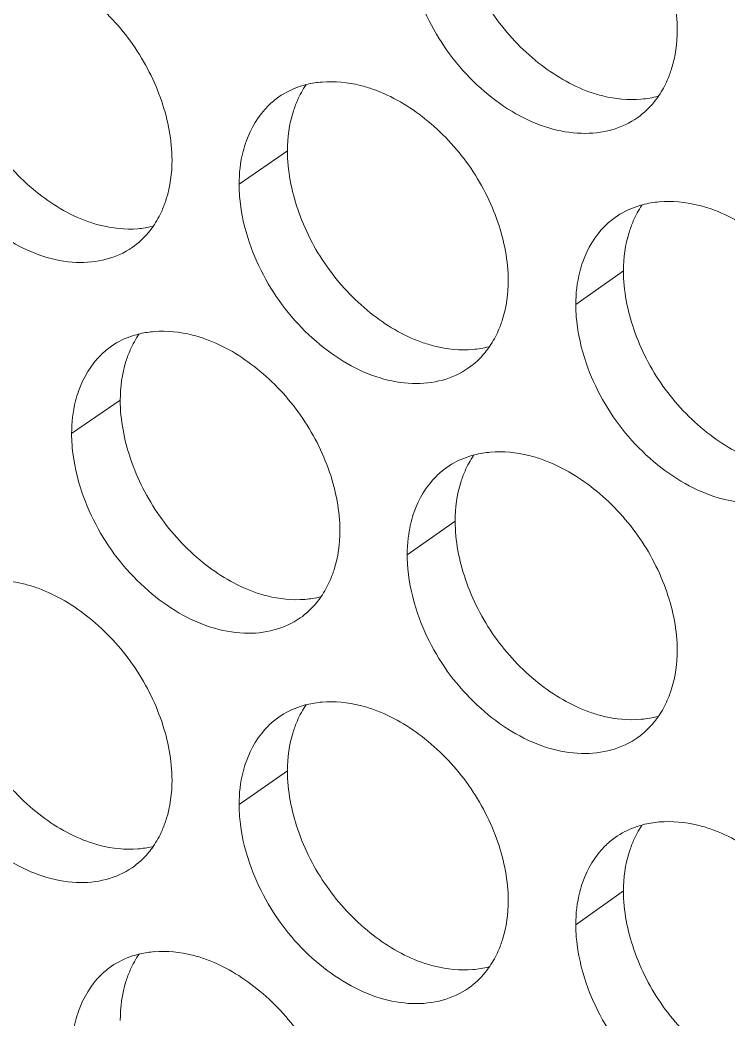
# Model space of a CAD drawing. Header units: millimetres. Extents: x 1177 to 4147, y 93 to 2194.
# Drawn here: x 2648.07 to 2657.07, y 809.34 to 822.04 of the extents above; entities that cross this region are included whole.
import ezdxf

# ---------------------------------------------------------------- set-up
doc = ezdxf.new("R2010")
doc.units = ezdxf.units.MM
doc.header["$LTSCALE"] = 0.1
doc.layers.get('0').update_dxf_attribs({"lineweight": 13})
doc.layers.add('标注', color=251, linetype='Continuous', lineweight=9)

# ---------------------------------------------------------------- blocks, each defined once
blk = doc.blocks.new('02')
at = {"layer": '标注'}
for p, q in [((4556.945, 763.238), (4556.068, 762.63)), ((4563.046, 761.061), (4562.18, 760.448)), ((4553.91, 758.712), (4553.027, 758.106)), ((4553.91, 758.712), (4553.027, 758.106)), ((4559.99, 756.521), (4559.119, 755.91)), ((4559.99, 756.521), (4559.119, 755.91)), ((4556.945, 751.988), (4556.068, 751.38)), ((4563.046, 749.811), (4562.18, 749.198))]:
    blk.add_line(p, q, dxfattribs=at)
for centre, radius, start, end in [((4554.092, 763.581), 1.763, 274.5012, 282.9601), ((4554.669, 758.188), 1.776, 94.5239, 102.8809), ((4554.669, 758.188), 1.776, 94.5239, 102.8809), ((4554.092, 752.331), 1.763, 274.5012, 282.9601), ((4554.669, 746.938), 1.776, 94.5239, 102.8809)]:
    blk.add_arc(centre, radius, start, end, dxfattribs=at)
for points, knots in [([(4564.021, 765.424), (4564.021, 765.783), (4563.872, 766.529), (4563.346, 767.546), (4562.56, 768.379), (4561.905, 768.768), (4561.567, 768.888)], [0, 0, 0, 0, 0.240859, 0.499781, 0.758983, 1, 1, 1, 1]), ([(4559.99, 767.771), (4559.99, 767.411), (4560.138, 766.665), (4560.661, 765.647), (4561.443, 764.813), (4562.096, 764.424), (4562.434, 764.304)], [0, 0, 0, 0, 0.241162, 0.500244, 0.759286, 1, 1, 1, 1]), ([(4554.85, 763.069), (4554.85, 763.429), (4554.703, 764.175), (4554.182, 765.195), (4553.405, 766.033), (4552.756, 766.428), (4552.42, 766.55)], [0, 0, 0, 0, 0.241318, 0.500698, 0.759842, 1, 1, 1, 1]), ([(4559.307, 766.099), (4559.464, 765.642), (4559.828, 764.991), (4560.501, 764.304), (4561.067, 763.899), (4561.665, 763.632), (4562.265, 763.528), (4562.829, 763.588), (4563.163, 763.742), (4563.306, 763.843)], [0, 0, 0, 0, 0.278686, 0.418268, 0.552446, 0.677694, 0.792838, 0.899272, 1, 1, 1, 1]), ([(4550.886, 765.444), (4550.886, 765.085), (4551.032, 764.338), (4551.549, 763.317), (4552.323, 762.478), (4552.969, 762.082), (4553.305, 761.96)], [0, 0, 0, 0, 0.241622, 0.501159, 0.760144, 1, 1, 1, 1]), ([(4563.842, 764.519), (4563.871, 764.587), (4563.979, 764.876), (4564.021, 765.189), (4564.021, 765.424)], [0, 0, 0, 0, 0.238646, 1, 1, 1, 1]), ([(4558.508, 764.352), (4558.429, 764.38), (4558.127, 764.472), (4557.806, 764.504), (4557.574, 764.485)], [0, 0, 0, 0, 0.263682, 1, 1, 1, 1]), ([(4557.303, 764.442), (4557.256, 764.431), (4557.076, 764.379), (4556.904, 764.295), (4556.789, 764.215)], [0, 0, 0, 0, 0.254756, 1, 1, 1, 1]), ([(4560.954, 760.882), (4560.954, 761.241), (4560.805, 761.988), (4560.281, 763.005), (4559.498, 763.84), (4558.846, 764.231), (4558.508, 764.352)], [0, 0, 0, 0, 0.241011, 0.500085, 0.759268, 1, 1, 1, 1]), ([(4556.789, 764.215), (4556.722, 764.168), (4556.461, 763.951), (4556.28, 763.645), (4556.195, 763.404)], [0, 0, 0, 0, 0.243134, 1, 1, 1, 1]), ([(4557.126, 764.149), (4557.096, 764.081), (4556.987, 763.789), (4556.945, 763.475), (4556.945, 763.238)], [0, 0, 0, 0, 0.238208, 1, 1, 1, 1]), ([(4562.434, 764.304), (4562.512, 764.276), (4562.815, 764.185), (4563.137, 764.154), (4563.369, 764.174)], [0, 0, 0, 0, 0.263331, 1, 1, 1, 1]), ([(4563.306, 763.843), (4563.418, 763.922), (4563.553, 764.052), (4563.662, 764.2), (4563.688, 764.239)], [0, 0, 0, 0, 0.745677, 1, 1, 1, 1]), ([(4550.184, 763.778), (4550.338, 763.322), (4550.695, 762.672), (4551.358, 761.982), (4552.068, 761.457), (4552.881, 761.167), (4553.652, 761.238), (4553.984, 761.384), (4554.126, 761.482)], [0, 0, 0, 0, 0.280322, 0.420487, 0.555043, 0.793636, 0.899726, 1, 1, 1, 1]), ([(4556.195, 763.404), (4556.174, 763.345), (4556.098, 763.093), (4556.068, 762.829), (4556.068, 762.63)], [0, 0, 0, 0, 0.239901, 1, 1, 1, 1]), ([(4556.945, 763.238), (4556.945, 762.879), (4557.093, 762.132), (4557.613, 761.113), (4558.393, 760.278), (4559.043, 759.886), (4559.38, 759.765)], [0, 0, 0, 0, 0.241314, 0.500547, 0.759571, 1, 1, 1, 1]), ([(4554.668, 762.155), (4554.698, 762.223), (4554.808, 762.516), (4554.85, 762.832), (4554.85, 763.069)], [0, 0, 0, 0, 0.238095, 1, 1, 1, 1]), ([(4556.068, 762.63), (4556.068, 762.543), (4556.086, 762.183), (4556.167, 761.828), (4556.256, 761.568)], [0, 0, 0, 0, 0.239836, 1, 1, 1, 1]), ([(4564.636, 762.182), (4564.557, 762.209), (4564.253, 762.3), (4563.929, 762.331), (4563.696, 762.311)], [0, 0, 0, 0, 0.263409, 1, 1, 1, 1]), ([(4563.393, 762.259), (4563.348, 762.247), (4563.173, 762.193), (4563.007, 762.108), (4562.895, 762.029)], [0, 0, 0, 0, 0.254423, 1, 1, 1, 1]), ([(4567.099, 758.724), (4567.099, 759.082), (4566.949, 759.828), (4566.421, 760.844), (4565.632, 761.675), (4564.976, 762.062), (4564.636, 762.182)], [0, 0, 0, 0, 0.240708, 0.499479, 0.758699, 1, 1, 1, 1]), ([(4553.305, 761.96), (4553.382, 761.932), (4553.681, 761.839), (4554, 761.805), (4554.23, 761.823)], [0, 0, 0, 0, 0.263742, 1, 1, 1, 1]), ([(4562.895, 762.029), (4562.829, 761.982), (4562.572, 761.765), (4562.393, 761.463), (4562.308, 761.224)], [0, 0, 0, 0, 0.243501, 1, 1, 1, 1]), ([(4563.224, 761.965), (4563.195, 761.897), (4563.088, 761.608), (4563.046, 761.295), (4563.046, 761.061)], [0, 0, 0, 0, 0.238574, 1, 1, 1, 1]), ([(4554.126, 761.482), (4554.237, 761.559), (4554.372, 761.684), (4554.481, 761.829), (4554.507, 761.867)], [0, 0, 0, 0, 0.745554, 1, 1, 1, 1]), ([(4556.256, 761.568), (4556.412, 761.111), (4556.774, 760.461), (4557.443, 759.773), (4558.006, 759.366), (4558.601, 759.097), (4559.198, 758.991), (4559.76, 759.047), (4560.093, 759.199), (4560.235, 759.299)], [0, 0, 0, 0, 0.27906, 0.418751, 0.552974, 0.678194, 0.793225, 0.899482, 1, 1, 1, 1]), ([(4562.308, 761.224), (4562.287, 761.165), (4562.21, 760.913), (4562.18, 760.648), (4562.18, 760.448)], [0, 0, 0, 0, 0.240105, 1, 1, 1, 1]), ([(4563.046, 761.061), (4563.046, 760.701), (4563.194, 759.956), (4563.719, 758.938), (4564.504, 758.106), (4565.158, 757.718), (4565.497, 757.599)], [0, 0, 0, 0, 0.241011, 0.499941, 0.759002, 1, 1, 1, 1]), ([(4560.773, 759.974), (4560.803, 760.041), (4560.912, 760.332), (4560.954, 760.646), (4560.954, 760.882)], [0, 0, 0, 0, 0.238464, 1, 1, 1, 1]), ([(4562.18, 760.448), (4562.18, 760.362), (4562.198, 760.002), (4562.28, 759.646), (4562.369, 759.388)], [0, 0, 0, 0, 0.239921, 1, 1, 1, 1]), ([(4555.459, 759.822), (4555.381, 759.851), (4555.08, 759.943), (4554.76, 759.977), (4554.529, 759.958)], [0, 0, 0, 0, 0.26382, 1, 1, 1, 1]), ([(4555.459, 759.822), (4555.381, 759.851), (4555.08, 759.943), (4554.76, 759.977), (4554.529, 759.958)], [0, 0, 0, 0, 0.26382, 1, 1, 1, 1]), ([(4554.273, 759.919), (4554.226, 759.908), (4554.042, 759.858), (4553.868, 759.774), (4553.752, 759.694)], [0, 0, 0, 0, 0.254929, 1, 1, 1, 1]), ([(4554.273, 759.919), (4554.226, 759.908), (4554.042, 759.858), (4553.868, 759.774), (4553.752, 759.694)], [0, 0, 0, 0, 0.254929, 1, 1, 1, 1]), ([(4557.897, 756.347), (4557.897, 756.706), (4557.749, 757.453), (4557.227, 758.472), (4556.446, 759.308), (4555.796, 759.701), (4555.459, 759.822)], [0, 0, 0, 0, 0.241164, 0.500391, 0.759555, 1, 1, 1, 1]), ([(4557.897, 756.347), (4557.897, 756.706), (4557.749, 757.453), (4557.227, 758.472), (4556.446, 759.308), (4555.796, 759.701), (4555.459, 759.822)], [0, 0, 0, 0, 0.241164, 0.500391, 0.759555, 1, 1, 1, 1]), ([(4553.752, 759.694), (4553.684, 759.647), (4553.42, 759.429), (4553.239, 759.122), (4553.154, 758.879)], [0, 0, 0, 0, 0.242946, 1, 1, 1, 1]), ([(4553.752, 759.694), (4553.684, 759.647), (4553.42, 759.429), (4553.239, 759.122), (4553.154, 758.879)], [0, 0, 0, 0, 0.242946, 1, 1, 1, 1]), ([(4554.092, 759.626), (4554.062, 759.558), (4553.953, 759.266), (4553.91, 758.95), (4553.91, 758.712)], [0, 0, 0, 0, 0.238023, 1, 1, 1, 1]), ([(4554.092, 759.626), (4554.062, 759.558), (4553.953, 759.266), (4553.91, 758.95), (4553.91, 758.712)], [0, 0, 0, 0, 0.238023, 1, 1, 1, 1]), ([(4559.38, 759.765), (4559.459, 759.738), (4559.76, 759.646), (4560.081, 759.614), (4560.312, 759.633)], [0, 0, 0, 0, 0.263467, 1, 1, 1, 1]), ([(4560.235, 759.299), (4560.347, 759.377), (4560.482, 759.505), (4560.591, 759.652), (4560.617, 759.691)], [0, 0, 0, 0, 0.745636, 1, 1, 1, 1]), ([(4562.369, 759.388), (4562.526, 758.93), (4562.893, 758.279), (4563.57, 757.593), (4564.139, 757.189), (4564.74, 756.924), (4565.343, 756.823), (4565.908, 756.886), (4566.244, 757.042), (4566.386, 757.145)], [0, 0, 0, 0, 0.278313, 0.417788, 0.551922, 0.677197, 0.792453, 0.899064, 1, 1, 1, 1]), ([(4553.154, 758.879), (4553.133, 758.82), (4553.057, 758.569), (4553.027, 758.305), (4553.027, 758.106)], [0, 0, 0, 0, 0.2398, 1, 1, 1, 1]), ([(4553.154, 758.879), (4553.133, 758.82), (4553.057, 758.569), (4553.027, 758.305), (4553.027, 758.106)], [0, 0, 0, 0, 0.2398, 1, 1, 1, 1]), ([(4553.91, 758.712), (4553.91, 758.353), (4554.057, 757.607), (4554.576, 756.587), (4555.352, 755.749), (4556.001, 755.356), (4556.337, 755.234)], [0, 0, 0, 0, 0.241468, 0.500853, 0.759857, 1, 1, 1, 1]), ([(4553.91, 758.712), (4553.91, 758.353), (4554.057, 757.607), (4554.576, 756.587), (4555.352, 755.749), (4556.001, 755.356), (4556.337, 755.234)], [0, 0, 0, 0, 0.241468, 0.500853, 0.759857, 1, 1, 1, 1]), ([(4553.027, 758.106), (4553.027, 758.02), (4553.045, 757.66), (4553.127, 757.304), (4553.215, 757.044)], [0, 0, 0, 0, 0.239793, 1, 1, 1, 1]), ([(4553.027, 758.106), (4553.027, 758.02), (4553.045, 757.66), (4553.127, 757.304), (4553.215, 757.044)], [0, 0, 0, 0, 0.239793, 1, 1, 1, 1]), ([(4561.567, 757.638), (4561.488, 757.666), (4561.185, 757.757), (4560.862, 757.789), (4560.63, 757.769)], [0, 0, 0, 0, 0.263544, 1, 1, 1, 1]), ([(4561.567, 757.638), (4561.488, 757.666), (4561.185, 757.757), (4560.862, 757.789), (4560.63, 757.769)], [0, 0, 0, 0, 0.263544, 1, 1, 1, 1]), ([(4560.343, 757.722), (4560.297, 757.71), (4560.119, 757.657), (4559.95, 757.573), (4559.837, 757.494)], [0, 0, 0, 0, 0.254587, 1, 1, 1, 1]), ([(4560.343, 757.722), (4560.297, 757.71), (4560.119, 757.657), (4559.95, 757.573), (4559.837, 757.494)], [0, 0, 0, 0, 0.254587, 1, 1, 1, 1]), ([(4564.021, 754.174), (4564.021, 754.533), (4563.872, 755.279), (4563.346, 756.296), (4562.56, 757.129), (4561.905, 757.518), (4561.567, 757.638)], [0, 0, 0, 0, 0.240859, 0.499781, 0.758983, 1, 1, 1, 1]), ([(4564.021, 754.174), (4564.021, 754.533), (4563.872, 755.279), (4563.346, 756.296), (4562.56, 757.129), (4561.905, 757.518), (4561.567, 757.638)], [0, 0, 0, 0, 0.240859, 0.499781, 0.758983, 1, 1, 1, 1]), ([(4559.837, 757.494), (4559.77, 757.446), (4559.511, 757.229), (4559.332, 756.926), (4559.246, 756.686)], [0, 0, 0, 0, 0.243319, 1, 1, 1, 1]), ([(4559.837, 757.494), (4559.77, 757.446), (4559.511, 757.229), (4559.332, 756.926), (4559.246, 756.686)], [0, 0, 0, 0, 0.243319, 1, 1, 1, 1]), ([(4560.17, 757.428), (4560.14, 757.361), (4560.032, 757.07), (4559.99, 756.757), (4559.99, 756.521)], [0, 0, 0, 0, 0.238392, 1, 1, 1, 1]), ([(4560.17, 757.428), (4560.14, 757.361), (4560.032, 757.07), (4559.99, 756.757), (4559.99, 756.521)], [0, 0, 0, 0, 0.238392, 1, 1, 1, 1]), ([(4553.215, 757.044), (4553.37, 756.588), (4553.729, 755.938), (4554.396, 755.249), (4555.11, 754.725), (4555.927, 754.439), (4556.701, 754.514), (4557.033, 754.663), (4557.175, 754.762)], [0, 0, 0, 0, 0.279944, 0.419999, 0.55451, 0.793241, 0.899512, 1, 1, 1, 1]), ([(4553.215, 757.044), (4553.37, 756.588), (4553.729, 755.938), (4554.396, 755.249), (4555.11, 754.725), (4555.927, 754.439), (4556.701, 754.514), (4557.033, 754.663), (4557.175, 754.762)], [0, 0, 0, 0, 0.279944, 0.419999, 0.55451, 0.793241, 0.899512, 1, 1, 1, 1]), ([(4559.246, 756.686), (4559.225, 756.626), (4559.149, 756.375), (4559.119, 756.11), (4559.119, 755.91)], [0, 0, 0, 0, 0.240003, 1, 1, 1, 1]), ([(4559.246, 756.686), (4559.225, 756.626), (4559.149, 756.375), (4559.119, 756.11), (4559.119, 755.91)], [0, 0, 0, 0, 0.240003, 1, 1, 1, 1]), ([(4559.99, 756.521), (4559.99, 756.161), (4560.138, 755.415), (4560.661, 754.397), (4561.443, 753.563), (4562.096, 753.174), (4562.434, 753.054)], [0, 0, 0, 0, 0.241162, 0.500244, 0.759286, 1, 1, 1, 1]), ([(4559.99, 756.521), (4559.99, 756.161), (4560.138, 755.415), (4560.661, 754.397), (4561.443, 753.563), (4562.096, 753.174), (4562.434, 753.054)], [0, 0, 0, 0, 0.241162, 0.500244, 0.759286, 1, 1, 1, 1]), ([(4557.715, 755.436), (4557.745, 755.504), (4557.854, 755.795), (4557.897, 756.11), (4557.897, 756.347)], [0, 0, 0, 0, 0.23828, 1, 1, 1, 1]), ([(4557.715, 755.436), (4557.745, 755.504), (4557.854, 755.795), (4557.897, 756.11), (4557.897, 756.347)], [0, 0, 0, 0, 0.23828, 1, 1, 1, 1]), ([(4559.119, 755.91), (4559.119, 755.824), (4559.136, 755.464), (4559.219, 755.108), (4559.307, 754.849)], [0, 0, 0, 0, 0.239878, 1, 1, 1, 1]), ([(4559.119, 755.91), (4559.119, 755.824), (4559.136, 755.464), (4559.219, 755.108), (4559.307, 754.849)], [0, 0, 0, 0, 0.239878, 1, 1, 1, 1]), ([(4552.42, 755.3), (4552.343, 755.329), (4552.043, 755.422), (4551.724, 755.457), (4551.493, 755.438)], [0, 0, 0, 0, 0.26396, 1, 1, 1, 1]), ([(4554.85, 751.819), (4554.85, 752.179), (4554.703, 752.925), (4554.182, 753.945), (4553.405, 754.783), (4552.756, 755.178), (4552.42, 755.3)], [0, 0, 0, 0, 0.241318, 0.500698, 0.759842, 1, 1, 1, 1]), ([(4556.337, 755.234), (4556.415, 755.206), (4556.715, 755.114), (4557.035, 755.081), (4557.266, 755.1)], [0, 0, 0, 0, 0.263604, 1, 1, 1, 1]), ([(4556.337, 755.234), (4556.415, 755.206), (4556.715, 755.114), (4557.035, 755.081), (4557.266, 755.1)], [0, 0, 0, 0, 0.263604, 1, 1, 1, 1]), ([(4557.175, 754.762), (4557.287, 754.839), (4557.422, 754.966), (4557.531, 755.112), (4557.557, 755.15)], [0, 0, 0, 0, 0.745595, 1, 1, 1, 1]), ([(4557.175, 754.762), (4557.287, 754.839), (4557.422, 754.966), (4557.531, 755.112), (4557.557, 755.15)], [0, 0, 0, 0, 0.745595, 1, 1, 1, 1]), ([(4559.307, 754.849), (4559.464, 754.392), (4559.828, 753.741), (4560.501, 753.054), (4561.067, 752.649), (4561.665, 752.382), (4562.265, 752.278), (4562.829, 752.338), (4563.163, 752.492), (4563.306, 752.593)], [0, 0, 0, 0, 0.278686, 0.418268, 0.552446, 0.677694, 0.792838, 0.899272, 1, 1, 1, 1]), ([(4559.307, 754.849), (4559.464, 754.392), (4559.828, 753.741), (4560.501, 753.054), (4561.067, 752.649), (4561.665, 752.382), (4562.265, 752.278), (4562.829, 752.338), (4563.163, 752.492), (4563.306, 752.593)], [0, 0, 0, 0, 0.278686, 0.418268, 0.552446, 0.677694, 0.792838, 0.899272, 1, 1, 1, 1]), ([(4550.886, 754.194), (4550.886, 753.835), (4551.032, 753.088), (4551.549, 752.067), (4552.323, 751.228), (4552.969, 750.832), (4553.305, 750.71)], [0, 0, 0, 0, 0.241622, 0.501159, 0.760144, 1, 1, 1, 1]), ([(4563.842, 753.269), (4563.871, 753.337), (4563.979, 753.626), (4564.021, 753.939), (4564.021, 754.174)], [0, 0, 0, 0, 0.238646, 1, 1, 1, 1]), ([(4563.842, 753.269), (4563.871, 753.337), (4563.979, 753.626), (4564.021, 753.939), (4564.021, 754.174)], [0, 0, 0, 0, 0.238646, 1, 1, 1, 1]), ([(4558.508, 753.102), (4558.429, 753.13), (4558.127, 753.222), (4557.806, 753.254), (4557.574, 753.235)], [0, 0, 0, 0, 0.263682, 1, 1, 1, 1]), ([(4557.303, 753.192), (4557.256, 753.181), (4557.076, 753.129), (4556.904, 753.045), (4556.789, 752.965)], [0, 0, 0, 0, 0.254756, 1, 1, 1, 1]), ([(4560.954, 749.632), (4560.954, 749.991), (4560.805, 750.738), (4560.281, 751.755), (4559.498, 752.59), (4558.846, 752.981), (4558.508, 753.102)], [0, 0, 0, 0, 0.241011, 0.500085, 0.759268, 1, 1, 1, 1]), ([(4556.789, 752.965), (4556.722, 752.918), (4556.461, 752.701), (4556.28, 752.395), (4556.195, 752.154)], [0, 0, 0, 0, 0.243134, 1, 1, 1, 1]), ([(4557.126, 752.899), (4557.096, 752.831), (4556.987, 752.539), (4556.945, 752.225), (4556.945, 751.988)], [0, 0, 0, 0, 0.238208, 1, 1, 1, 1]), ([(4562.434, 753.054), (4562.512, 753.026), (4562.815, 752.935), (4563.137, 752.904), (4563.369, 752.924)], [0, 0, 0, 0, 0.263331, 1, 1, 1, 1]), ([(4562.434, 753.054), (4562.512, 753.026), (4562.815, 752.935), (4563.137, 752.904), (4563.369, 752.924)], [0, 0, 0, 0, 0.263331, 1, 1, 1, 1]), ([(4563.306, 752.593), (4563.418, 752.672), (4563.553, 752.802), (4563.662, 752.95), (4563.688, 752.989)], [0, 0, 0, 0, 0.745677, 1, 1, 1, 1]), ([(4563.306, 752.593), (4563.418, 752.672), (4563.553, 752.802), (4563.662, 752.95), (4563.688, 752.989)], [0, 0, 0, 0, 0.745677, 1, 1, 1, 1]), ([(4550.184, 752.528), (4550.338, 752.072), (4550.695, 751.422), (4551.358, 750.732), (4552.068, 750.207), (4552.881, 749.917), (4553.652, 749.988), (4553.984, 750.134), (4554.126, 750.232)], [0, 0, 0, 0, 0.280322, 0.420487, 0.555043, 0.793636, 0.899726, 1, 1, 1, 1]), ([(4556.195, 752.154), (4556.174, 752.095), (4556.098, 751.843), (4556.068, 751.579), (4556.068, 751.38)], [0, 0, 0, 0, 0.239901, 1, 1, 1, 1]), ([(4556.945, 751.988), (4556.945, 751.629), (4557.093, 750.882), (4557.613, 749.863), (4558.393, 749.028), (4559.043, 748.636), (4559.38, 748.515)], [0, 0, 0, 0, 0.241314, 0.500547, 0.759571, 1, 1, 1, 1]), ([(4554.668, 750.905), (4554.698, 750.973), (4554.808, 751.266), (4554.85, 751.582), (4554.85, 751.819)], [0, 0, 0, 0, 0.238095, 1, 1, 1, 1]), ([(4556.068, 751.38), (4556.068, 751.293), (4556.086, 750.933), (4556.167, 750.578), (4556.256, 750.318)], [0, 0, 0, 0, 0.239836, 1, 1, 1, 1]), ([(4564.636, 750.932), (4564.557, 750.959), (4564.253, 751.05), (4563.929, 751.081), (4563.696, 751.061)], [0, 0, 0, 0, 0.263409, 1, 1, 1, 1]), ([(4563.393, 751.009), (4563.348, 750.997), (4563.173, 750.943), (4563.007, 750.858), (4562.895, 750.779)], [0, 0, 0, 0, 0.254423, 1, 1, 1, 1]), ([(4567.099, 747.474), (4567.099, 747.832), (4566.949, 748.578), (4566.421, 749.594), (4565.632, 750.425), (4564.976, 750.812), (4564.636, 750.932)], [0, 0, 0, 0, 0.240708, 0.499479, 0.758699, 1, 1, 1, 1]), ([(4553.305, 750.71), (4553.382, 750.682), (4553.681, 750.589), (4554, 750.555), (4554.23, 750.573)], [0, 0, 0, 0, 0.263742, 1, 1, 1, 1]), ([(4562.895, 750.779), (4562.829, 750.732), (4562.572, 750.515), (4562.393, 750.213), (4562.308, 749.974)], [0, 0, 0, 0, 0.243501, 1, 1, 1, 1]), ([(4563.224, 750.715), (4563.195, 750.647), (4563.088, 750.358), (4563.046, 750.045), (4563.046, 749.811)], [0, 0, 0, 0, 0.238574, 1, 1, 1, 1]), ([(4554.126, 750.232), (4554.237, 750.309), (4554.372, 750.434), (4554.481, 750.579), (4554.507, 750.617)], [0, 0, 0, 0, 0.745554, 1, 1, 1, 1]), ([(4556.256, 750.318), (4556.412, 749.861), (4556.774, 749.211), (4557.443, 748.523), (4558.006, 748.116), (4558.601, 747.847), (4559.198, 747.741), (4559.76, 747.797), (4560.093, 747.949), (4560.235, 748.049)], [0, 0, 0, 0, 0.27906, 0.418751, 0.552974, 0.678194, 0.793225, 0.899482, 1, 1, 1, 1]), ([(4562.308, 749.974), (4562.287, 749.915), (4562.21, 749.663), (4562.18, 749.398), (4562.18, 749.198)], [0, 0, 0, 0, 0.240105, 1, 1, 1, 1]), ([(4563.046, 749.811), (4563.046, 749.451), (4563.194, 748.706), (4563.719, 747.688), (4564.504, 746.856), (4565.158, 746.468), (4565.497, 746.349)], [0, 0, 0, 0, 0.241011, 0.499941, 0.759002, 1, 1, 1, 1]), ([(4560.773, 748.724), (4560.803, 748.791), (4560.912, 749.082), (4560.954, 749.396), (4560.954, 749.632)], [0, 0, 0, 0, 0.238464, 1, 1, 1, 1]), ([(4562.18, 749.198), (4562.18, 749.112), (4562.198, 748.752), (4562.28, 748.396), (4562.369, 748.138)], [0, 0, 0, 0, 0.239921, 1, 1, 1, 1]), ([(4555.459, 748.572), (4555.381, 748.601), (4555.08, 748.693), (4554.76, 748.727), (4554.529, 748.708)], [0, 0, 0, 0, 0.26382, 1, 1, 1, 1]), ([(4554.273, 748.669), (4554.226, 748.658), (4554.042, 748.608), (4553.868, 748.524), (4553.752, 748.444)], [0, 0, 0, 0, 0.254929, 1, 1, 1, 1]), ([(4557.897, 745.097), (4557.897, 745.456), (4557.749, 746.203), (4557.227, 747.222), (4556.446, 748.058), (4555.796, 748.451), (4555.459, 748.572)], [0, 0, 0, 0, 0.241164, 0.500391, 0.759555, 1, 1, 1, 1]), ([(4553.752, 748.444), (4553.684, 748.397), (4553.42, 748.179), (4553.239, 747.872), (4553.154, 747.629)], [0, 0, 0, 0, 0.242946, 1, 1, 1, 1]), ([(4554.092, 748.376), (4554.062, 748.308), (4553.953, 748.016), (4553.91, 747.7), (4553.91, 747.462)], [0, 0, 0, 0, 0.238023, 1, 1, 1, 1]), ([(4559.38, 748.515), (4559.459, 748.488), (4559.76, 748.396), (4560.081, 748.364), (4560.312, 748.383)], [0, 0, 0, 0, 0.263467, 1, 1, 1, 1]), ([(4560.235, 748.049), (4560.347, 748.127), (4560.482, 748.255), (4560.591, 748.402), (4560.617, 748.441)], [0, 0, 0, 0, 0.745636, 1, 1, 1, 1]), ([(4562.369, 748.138), (4562.526, 747.68), (4562.893, 747.029), (4563.57, 746.343), (4564.139, 745.939), (4564.74, 745.674), (4565.343, 745.573), (4565.908, 745.636), (4566.244, 745.792), (4566.386, 745.895)], [0, 0, 0, 0, 0.278313, 0.417788, 0.551922, 0.677197, 0.792453, 0.899064, 1, 1, 1, 1]), ([(4553.154, 747.629), (4553.133, 747.57), (4553.057, 747.319), (4553.027, 747.055), (4553.027, 746.856)], [0, 0, 0, 0, 0.2398, 1, 1, 1, 1])]:
    blk.add_open_spline(points, degree=3, knots=knots, dxfattribs=at)
for points in [[(4563.688, 764.239), (4563.747, 764.327), (4563.799, 764.422), (4563.842, 764.519)], [(4557.284, 764.435), (4557.223, 764.345), (4557.17, 764.249), (4557.126, 764.149)], [(4557.574, 764.485), (4557.483, 764.478), (4557.392, 764.464), (4557.303, 764.442)], [(4563.369, 764.174), (4563.471, 764.183), (4563.574, 764.2), (4563.673, 764.226)], [(4554.507, 761.867), (4554.569, 761.957), (4554.623, 762.054), (4554.668, 762.155)], [(4563.378, 762.247), (4563.319, 762.158), (4563.267, 762.063), (4563.224, 761.965)], [(4563.696, 762.311), (4563.594, 762.302), (4563.492, 762.285), (4563.393, 762.259)], [(4560.617, 759.691), (4560.678, 759.78), (4560.73, 759.875), (4560.773, 759.974)], [(4554.253, 759.915), (4554.19, 759.825), (4554.137, 759.727), (4554.092, 759.626)], [(4554.253, 759.915), (4554.19, 759.825), (4554.137, 759.727), (4554.092, 759.626)], [(4560.312, 759.633), (4560.409, 759.641), (4560.506, 759.657), (4560.601, 759.681)], [(4560.326, 757.712), (4560.266, 757.623), (4560.214, 757.527), (4560.17, 757.428)], [(4560.326, 757.712), (4560.266, 757.623), (4560.214, 757.527), (4560.17, 757.428)], [(4560.63, 757.769), (4560.533, 757.761), (4560.437, 757.746), (4560.343, 757.722)], [(4560.63, 757.769), (4560.533, 757.761), (4560.437, 757.746), (4560.343, 757.722)], [(4557.557, 755.15), (4557.618, 755.24), (4557.671, 755.336), (4557.715, 755.436)], [(4557.557, 755.15), (4557.618, 755.24), (4557.671, 755.336), (4557.715, 755.436)], [(4557.266, 755.1), (4557.358, 755.107), (4557.449, 755.122), (4557.539, 755.143)], [(4557.266, 755.1), (4557.358, 755.107), (4557.449, 755.122), (4557.539, 755.143)], [(4563.688, 752.989), (4563.747, 753.077), (4563.799, 753.172), (4563.842, 753.269)], [(4563.688, 752.989), (4563.747, 753.077), (4563.799, 753.172), (4563.842, 753.269)], [(4557.284, 753.185), (4557.223, 753.095), (4557.17, 752.999), (4557.126, 752.899)], [(4557.574, 753.235), (4557.483, 753.228), (4557.392, 753.214), (4557.303, 753.192)], [(4563.369, 752.924), (4563.471, 752.933), (4563.574, 752.95), (4563.673, 752.976)], [(4563.369, 752.924), (4563.471, 752.933), (4563.574, 752.95), (4563.673, 752.976)], [(4554.507, 750.617), (4554.569, 750.707), (4554.623, 750.804), (4554.668, 750.905)], [(4563.378, 750.997), (4563.319, 750.908), (4563.267, 750.813), (4563.224, 750.715)], [(4563.696, 751.061), (4563.594, 751.052), (4563.492, 751.035), (4563.393, 751.009)], [(4560.617, 748.441), (4560.678, 748.53), (4560.73, 748.625), (4560.773, 748.724)], [(4554.253, 748.665), (4554.19, 748.575), (4554.137, 748.477), (4554.092, 748.376)], [(4560.312, 748.383), (4560.409, 748.391), (4560.506, 748.407), (4560.601, 748.431)]]:
    blk.add_open_spline(points, degree=3, dxfattribs=at)

msp = doc.modelspace()

# ---------------------------------------------------------------- block references
at = {"xscale": 0.7, "yscale": 0.7, "zscale": 0.7}
msp.add_blockref('02', (-538.391, 286.112), dxfattribs=at)

doc.saveas('drawing.dxf')
